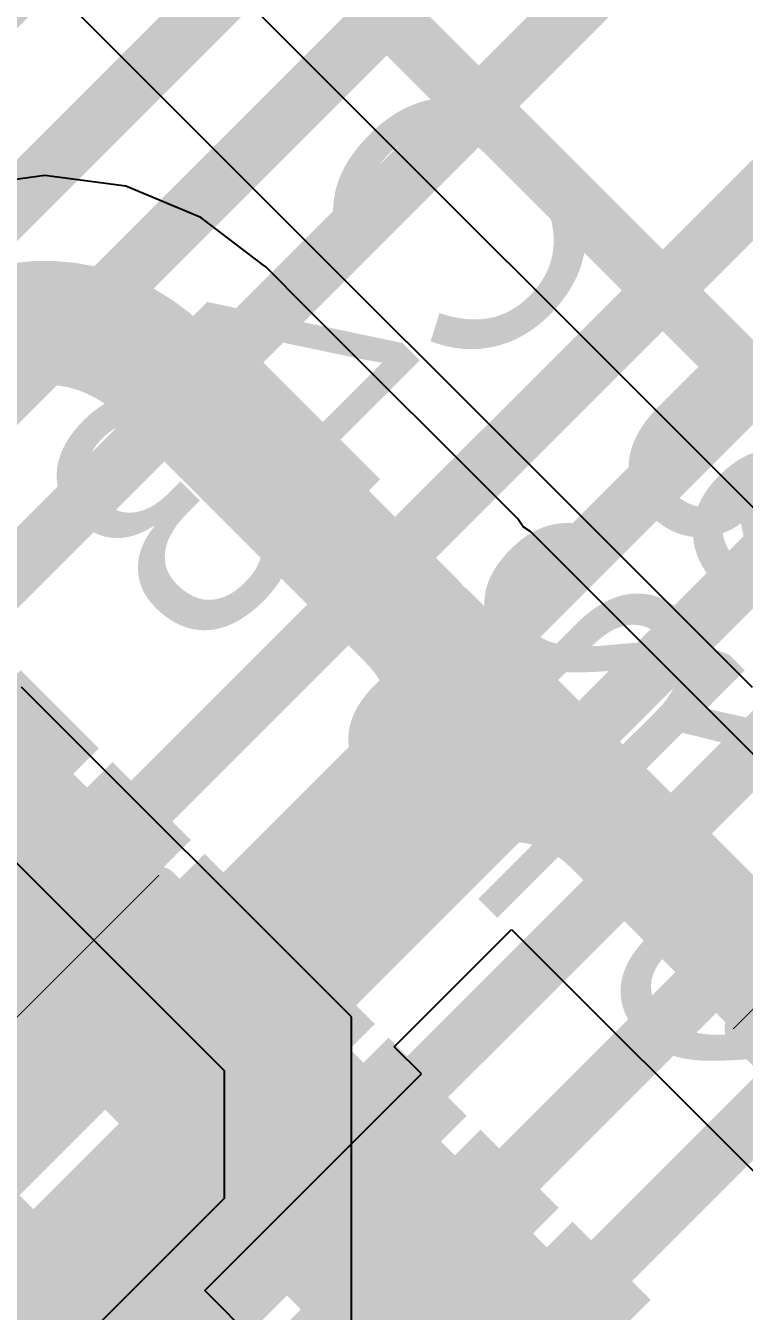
# Model space of a CAD drawing. Header units: inches. Extents: x 0 to 5359, y 0 to 5098.
# Drawn here: x 63.273 to 65.483, y 61.731 to 65.686 of the extents above; entities that cross this region are included whole.
import ezdxf

# ---------------------------------------------------------------- set-up
doc = ezdxf.new("R2010")
doc.units = ezdxf.units.IN
for name, color, linetype in [('Bottom Layer', 5, 'Continuous'), ('Bottom Overlay', 54, 'Continuous'), ('Bottom Paste', 16, 'Continuous'), ('Bottom Solder', 6, 'Continuous'), ('Layer 2', 76, 'Continuous'), ('Top Layer', 1, 'Continuous'), ('Top Overlay', 2, 'Continuous'), ('Top Paste', 8, 'Continuous'), ('Top Solder', 216, 'Continuous')]:
    doc.layers.add(name, color=color, linetype=linetype)
doc.styles.add('Arial', font='', dxfattribs={"height": 0.2})
doc.styles.get('Arial').set_extended_font_data('Arial')

# ---------------------------------------------------------------- blocks, each defined once
blk = doc.blocks.new('LQFP_128_EP_14_14__40')
at = {"layer": 'Top Layer'}
for points in [[(3.50004126, 6.849681499999999), (3.30004166, 6.849681499999999), (3.30004166, 8.3496785), (3.50004126, 8.3496785)], [(3.8998398, 6.849681499999999), (3.699840199999999, 6.849681499999999), (3.699840199999999, 8.3496785), (3.8998398, 8.3496785)], [(4.299887259999999, 6.849681499999999), (4.099887659999999, 6.849681499999999), (4.099887659999999, 8.3496785), (4.299887259999999, 8.3496785)], [(4.6999398, 6.849681499999999), (4.499940199999999, 6.849681499999999), (4.499940199999999, 8.3496785), (4.6999398, 8.3496785)], [(5.099989799999999, 6.849681499999999), (4.8999902, 6.849681499999999), (4.8999902, 8.3496785), (5.099989799999999, 8.3496785)], [(5.50003726, 6.849681499999999), (5.30003766, 6.849681499999999), (5.30003766, 8.3496785), (5.50003726, 8.3496785)], [(5.9000898, 6.849681499999999), (5.7000902, 6.849681499999999), (5.7000902, 8.3496785), (5.9000898, 8.3496785)]]:
    blk.add_hatch(color=1, dxfattribs=at).paths.add_polyline_path(points)
at = {"layer": 'Top Paste'}
for points in [[(3.50004126, 6.849681499999999), (3.30004166, 6.849681499999999), (3.30004166, 8.3496785), (3.50004126, 8.3496785)], [(3.8998398, 6.849681499999999), (3.699840199999999, 6.849681499999999), (3.699840199999999, 8.3496785), (3.8998398, 8.3496785)], [(4.299887259999999, 6.849681499999999), (4.099887659999999, 6.849681499999999), (4.099887659999999, 8.3496785), (4.299887259999999, 8.3496785)], [(4.6999398, 6.849681499999999), (4.499940199999999, 6.849681499999999), (4.499940199999999, 8.3496785), (4.6999398, 8.3496785)], [(5.099989799999999, 6.849681499999999), (4.8999902, 6.849681499999999), (4.8999902, 8.3496785), (5.099989799999999, 8.3496785)], [(5.50003726, 6.849681499999999), (5.30003766, 6.849681499999999), (5.30003766, 8.3496785), (5.50003726, 8.3496785)], [(5.9000898, 6.849681499999999), (5.7000902, 6.849681499999999), (5.7000902, 8.3496785), (5.9000898, 8.3496785)]]:
    blk.add_hatch(color=8, dxfattribs=at).paths.add_polyline_path(points)
at = {"layer": 'Top Solder'}
for points in [[(3.57004112, 6.77968164), (3.2300418, 6.77968164), (3.2300418, 8.419678359999999), (3.57004112, 8.419678359999999)], [(3.96983966, 6.77968164), (3.62984034, 6.77968164), (3.62984034, 8.419678359999999), (3.96983966, 8.419678359999999)], [(4.36988712, 6.77968164), (4.0298878, 6.77968164), (4.0298878, 8.419678359999999), (4.36988712, 8.419678359999999)], [(4.76993966, 6.77968164), (4.42994034, 6.77968164), (4.42994034, 8.419678359999999), (4.76993966, 8.419678359999999)], [(5.16998966, 6.77968164), (4.829990339999999, 6.77968164), (4.829990339999999, 8.419678359999999), (5.16998966, 8.419678359999999)], [(5.57003712, 6.77968164), (5.2300378, 6.77968164), (5.2300378, 8.419678359999999), (5.57003712, 8.419678359999999)], [(5.970089659999999, 6.77968164), (5.63009034, 6.77968164), (5.63009034, 8.419678359999999), (5.970089659999999, 8.419678359999999)]]:
    blk.add_hatch(color=216, dxfattribs=at).paths.add_polyline_path(points)
blk = doc.blocks.new('R___0402_147')
at = {"layer": 'Top Layer'}
for points in [[(-0.6985, -0.3175), (-0.6985, 0.3175), (-0.2412999999999999, 0.3175), (-0.2413, -0.3175)], [(0.2412999999999999, -0.3175), (0.2413, 0.3175), (0.6985, 0.3175), (0.6985, -0.3175)]]:
    blk.add_hatch(color=1, dxfattribs=at).paths.add_polyline_path(points)
at = {"layer": 'Top Paste'}
for points in [[(-0.6985, -0.3175), (-0.6985, 0.3175), (-0.2412999999999999, 0.3175), (-0.2413, -0.3175)], [(0.2412999999999999, -0.3175), (0.2413, 0.3175), (0.6985, 0.3175), (0.6985, -0.3175)]]:
    blk.add_hatch(color=8, dxfattribs=at).paths.add_polyline_path(points)
at = {"layer": 'Top Solder'}
for points in [[(-0.75350116, -0.37250116), (-0.75350116, 0.37250116), (-0.1862988399999999, 0.37250116), (-0.18629884, -0.37250116)], [(0.1862988399999999, -0.37250116), (0.18629884, 0.37250116), (0.75350116, 0.37250116), (0.75350116, -0.37250116)]]:
    blk.add_hatch(color=216, dxfattribs=at).paths.add_polyline_path(points)
at = {"layer": 'Top Overlay'}
for points in [[(-0.7874, -0.4064, 0.127, 0.127, 0), (-0.7874, 0.4064, 0.127, 0.127, 0)], [(0.7874, 0.4064, 0.127, 0.127, 0), (-0.7874, 0.4064, 0.127, 0.127, 0)], [(0.7874, -0.4064, 0.127, 0.127, 0), (0.7874, 0.4064, 0.127, 0.127, 0)], [(0.7874, -0.4064, 0.127, 0.127, 0), (-0.7874, -0.4064, 0.127, 0.127, 0)], [(0.8128, -0.4318, 0.0032258, 0.0032258, 0), (-0.8128, -0.4318, 0.0032258, 0.0032258, 0)]]:
    blk.add_lwpolyline(points, format="xyseb", dxfattribs=at)
for points in [[(-0.8191499999999999, 0.4064, 0.0635, 0.0635, 1), (-0.7556499999999999, 0.4064, 0.0635, 0.0635, 1)], [(-0.8191499999999999, 0.4064, 0.0635, 0.0635, 1), (-0.7556499999999999, 0.4064, 0.0635, 0.0635, 1)], [(0.7556499999999999, 0.4064, 0.0635, 0.0635, 1), (0.8191499999999999, 0.4064, 0.0635, 0.0635, 1)], [(0.7556499999999999, 0.4064, 0.0635, 0.0635, 1), (0.8191499999999999, 0.4064, 0.0635, 0.0635, 1)], [(-0.8191499999999999, -0.4064, 0.0635, 0.0635, 1), (-0.7556499999999999, -0.4064, 0.0635, 0.0635, 1)], [(-0.8191499999999999, -0.4064, 0.0635, 0.0635, 1), (-0.7556499999999999, -0.4064, 0.0635, 0.0635, 1)], [(0.7556499999999999, -0.4064, 0.0635, 0.0635, 1), (0.8191499999999999, -0.4064, 0.0635, 0.0635, 1)], [(0.7556499999999999, -0.4064, 0.0635, 0.0635, 1), (0.8191499999999999, -0.4064, 0.0635, 0.0635, 1)], [(-0.81360518, -0.4318, 0.0016129, 0.0016129, 1), (-0.8119948199999999, -0.4318, 0.0016129, 0.0016129, 1)], [(0.8119948199999999, -0.4318, 0.0016129, 0.0016129, 1), (0.81360518, -0.4318, 0.0016129, 0.0016129, 1)]]:
    blk.add_lwpolyline(points, format="xyseb", close=True, dxfattribs=at)
blk = doc.blocks.new('R___0402_B_153')
at = {"layer": 'Bottom Layer'}
for points in [[(-0.2412999999999999, 0.3174999999999999), (-0.2413000000000001, -0.3175), (-0.6985, -0.3174999999999999), (-0.6985, 0.3175)], [(0.6985, 0.3174999999999999), (0.6985, -0.3175), (0.2412999999999999, -0.3174999999999999), (0.2413000000000001, 0.3175)]]:
    blk.add_hatch(color=5, dxfattribs=at).paths.add_polyline_path(points)
at = {"layer": 'Bottom Paste'}
for points in [[(-0.2412999999999999, 0.3174999999999999), (-0.2413000000000001, -0.3175), (-0.6985, -0.3174999999999999), (-0.6985, 0.3175)], [(0.6985, 0.3174999999999999), (0.6985, -0.3175), (0.2412999999999999, -0.3174999999999999), (0.2413000000000001, 0.3175)]]:
    blk.add_hatch(color=16, dxfattribs=at).paths.add_polyline_path(points)
at = {"layer": 'Bottom Solder'}
for points in [[(-0.1862988399999999, 0.3725011599999999), (-0.18629884, -0.3725011600000001), (-0.75350116, -0.3725011599999999), (-0.75350116, 0.3725011600000001)], [(0.75350116, 0.3725011599999999), (0.75350116, -0.3725011600000001), (0.1862988399999999, -0.3725011599999999), (0.18629884, 0.3725011600000001)]]:
    blk.add_hatch(color=6, dxfattribs=at).paths.add_polyline_path(points)
at = {"layer": 'Bottom Overlay'}
for points in [[(-0.7874, 0.4064, 0.127, 0.127, 0), (0.7874, 0.4064, 0.127, 0.127, 0)], [(-0.7874, 0.4064, 0.127, 0.127, 0), (-0.7874, -0.4064, 0.127, 0.127, 0)], [(0.7874, 0.4064, 0.127, 0.127, 0), (0.7874, -0.4064, 0.127, 0.127, 0)], [(-0.8128, 0.4318, 0.0032258, 0.0032258, 0), (0.8128, 0.4318, 0.0032258, 0.0032258, 0)], [(-0.7874, -0.4064, 0.127, 0.127, 0), (0.7874, -0.4064, 0.127, 0.127, 0)]]:
    blk.add_lwpolyline(points, format="xyseb", dxfattribs=at)
for points in [[(-0.8191499999999999, 0.4064, 0.0635, 0.0635, 1), (-0.7556499999999999, 0.4064, 0.0635, 0.0635, 1)], [(-0.8191499999999999, 0.4064, 0.0635, 0.0635, 1), (-0.7556499999999999, 0.4064, 0.0635, 0.0635, 1)], [(0.7556499999999999, 0.4064, 0.0635, 0.0635, 1), (0.8191499999999999, 0.4064, 0.0635, 0.0635, 1)], [(0.7556499999999999, 0.4064, 0.0635, 0.0635, 1), (0.8191499999999999, 0.4064, 0.0635, 0.0635, 1)], [(-0.81360518, 0.4318, 0.0016129, 0.0016129, 1), (-0.8119948199999999, 0.4318, 0.0016129, 0.0016129, 1)], [(0.8119948199999999, 0.4318, 0.0016129, 0.0016129, 1), (0.81360518, 0.4318, 0.0016129, 0.0016129, 1)], [(-0.8191499999999999, -0.4064, 0.0635, 0.0635, 1), (-0.7556499999999999, -0.4064, 0.0635, 0.0635, 1)], [(-0.8191499999999999, -0.4064, 0.0635, 0.0635, 1), (-0.7556499999999999, -0.4064, 0.0635, 0.0635, 1)], [(0.7556499999999999, -0.4064, 0.0635, 0.0635, 1), (0.8191499999999999, -0.4064, 0.0635, 0.0635, 1)], [(0.7556499999999999, -0.4064, 0.0635, 0.0635, 1), (0.8191499999999999, -0.4064, 0.0635, 0.0635, 1)]]:
    blk.add_lwpolyline(points, format="xyseb", close=True, dxfattribs=at)
blk = doc.blocks.new('C___0402_B_322')
at = {"layer": 'Bottom Layer'}
for points in [[(-0.2412999999999999, 0.3174999999999999), (-0.2413000000000001, -0.3175), (-0.6985, -0.3174999999999999), (-0.6985, 0.3175)], [(0.6985, 0.3174999999999999), (0.6985, -0.3175), (0.2412999999999999, -0.3174999999999999), (0.2413000000000001, 0.3175)]]:
    blk.add_hatch(color=5, dxfattribs=at).paths.add_polyline_path(points)
at = {"layer": 'Bottom Paste'}
for points in [[(-0.2412999999999999, 0.3174999999999999), (-0.2413000000000001, -0.3175), (-0.6985, -0.3174999999999999), (-0.6985, 0.3175)], [(0.6985, 0.3174999999999999), (0.6985, -0.3175), (0.2412999999999999, -0.3174999999999999), (0.2413000000000001, 0.3175)]]:
    blk.add_hatch(color=16, dxfattribs=at).paths.add_polyline_path(points)
at = {"layer": 'Bottom Solder'}
for points in [[(-0.1813001199999999, 0.3774998799999999), (-0.1813001200000001, -0.3774998800000001), (-0.7584998799999999, -0.3774998799999999), (-0.7584998799999999, 0.3774998800000001)], [(0.7584998799999999, 0.3774998799999999), (0.7584998799999999, -0.3774998800000001), (0.1813001199999999, -0.3774998799999999), (0.1813001200000001, 0.3774998800000001)]]:
    blk.add_hatch(color=6, dxfattribs=at).paths.add_polyline_path(points)
at = {"layer": 'Bottom Overlay'}
for points in [[(-0.7874, 0.4064, 0.127, 0.127, 0), (-0.2794, 0.4064, 0.127, 0.127, 0)], [(-0.7874, 0.4064, 0.127, 0.127, 0), (-0.7874, -0.4064, 0.127, 0.127, 0)], [(0.2794, 0.4064, 0.127, 0.127, 0), (0.7874, 0.4064, 0.127, 0.127, 0)], [(0.7874, 0.4064, 0.127, 0.127, 0), (0.7874, -0.4064, 0.127, 0.127, 0)], [(-0.7874, -0.4064, 0.127, 0.127, 0), (-0.2794, -0.4064, 0.127, 0.127, 0)], [(0.2794, -0.4064, 0.127, 0.127, 0), (0.7874, -0.4064, 0.127, 0.127, 0)]]:
    blk.add_lwpolyline(points, format="xyseb", dxfattribs=at)
for points in [[(-0.8191499999999999, 0.4064, 0.0635, 0.0635, 1), (-0.7556499999999999, 0.4064, 0.0635, 0.0635, 1)], [(-0.8191499999999999, 0.4064, 0.0635, 0.0635, 1), (-0.7556499999999999, 0.4064, 0.0635, 0.0635, 1)], [(-0.31115, 0.4064, 0.0635, 0.0635, 1), (-0.24765, 0.4064, 0.0635, 0.0635, 1)], [(0.24765, 0.4064, 0.0635, 0.0635, 1), (0.31115, 0.4064, 0.0635, 0.0635, 1)], [(0.7556499999999999, 0.4064, 0.0635, 0.0635, 1), (0.8191499999999999, 0.4064, 0.0635, 0.0635, 1)], [(0.7556499999999999, 0.4064, 0.0635, 0.0635, 1), (0.8191499999999999, 0.4064, 0.0635, 0.0635, 1)], [(-0.8191499999999999, -0.4064, 0.0635, 0.0635, 1), (-0.7556499999999999, -0.4064, 0.0635, 0.0635, 1)], [(-0.8191499999999999, -0.4064, 0.0635, 0.0635, 1), (-0.7556499999999999, -0.4064, 0.0635, 0.0635, 1)], [(-0.31115, -0.4064, 0.0635, 0.0635, 1), (-0.24765, -0.4064, 0.0635, 0.0635, 1)], [(0.24765, -0.4064, 0.0635, 0.0635, 1), (0.31115, -0.4064, 0.0635, 0.0635, 1)], [(0.7556499999999999, -0.4064, 0.0635, 0.0635, 1), (0.8191499999999999, -0.4064, 0.0635, 0.0635, 1)], [(0.7556499999999999, -0.4064, 0.0635, 0.0635, 1), (0.8191499999999999, -0.4064, 0.0635, 0.0635, 1)]]:
    blk.add_lwpolyline(points, format="xyseb", close=True, dxfattribs=at)
blk = doc.blocks.new('C___0402_B_333')
at = {"layer": 'Bottom Layer'}
for points in [[(-0.2413, 0.3175), (-0.2412999999999999, -0.3175), (-0.6985, -0.3175), (-0.6985, 0.3175)], [(0.6985, 0.3175), (0.6985, -0.3175), (0.2413, -0.3175), (0.2412999999999999, 0.3175)]]:
    blk.add_hatch(color=5, dxfattribs=at).paths.add_polyline_path(points)
at = {"layer": 'Bottom Paste'}
for points in [[(-0.2413, 0.3175), (-0.2412999999999999, -0.3175), (-0.6985, -0.3175), (-0.6985, 0.3175)], [(0.6985, 0.3175), (0.6985, -0.3175), (0.2413, -0.3175), (0.2412999999999999, 0.3175)]]:
    blk.add_hatch(color=16, dxfattribs=at).paths.add_polyline_path(points)
at = {"layer": 'Bottom Solder'}
for points in [[(-0.18130012, 0.37749988), (-0.18130012, -0.37749988), (-0.7584998799999999, -0.37749988), (-0.7584998799999999, 0.37749988)], [(0.7584998799999999, 0.37749988), (0.7584998799999999, -0.37749988), (0.18130012, -0.37749988), (0.18130012, 0.37749988)]]:
    blk.add_hatch(color=6, dxfattribs=at).paths.add_polyline_path(points)
at = {"layer": 'Bottom Overlay'}
for points in [[(-0.2794, 0.4064, 0.127, 0.127, 0), (-0.7874, 0.4064, 0.127, 0.127, 0)], [(-0.7874, -0.4064, 0.127, 0.127, 0), (-0.7874, 0.4064, 0.127, 0.127, 0)], [(0.7874, 0.4064, 0.127, 0.127, 0), (0.2794, 0.4064, 0.127, 0.127, 0)], [(0.7874, -0.4064, 0.127, 0.127, 0), (0.7874, 0.4064, 0.127, 0.127, 0)], [(-0.2794, -0.4064, 0.127, 0.127, 0), (-0.7874, -0.4064, 0.127, 0.127, 0)], [(0.7874, -0.4064, 0.127, 0.127, 0), (0.2794, -0.4064, 0.127, 0.127, 0)]]:
    blk.add_lwpolyline(points, format="xyseb", dxfattribs=at)
for points in [[(-0.8191499999999999, 0.4064, 0.0635, 0.0635, 1), (-0.7556499999999999, 0.4064, 0.0635, 0.0635, 1)], [(-0.8191499999999999, 0.4064, 0.0635, 0.0635, 1), (-0.7556499999999999, 0.4064, 0.0635, 0.0635, 1)], [(-0.31115, 0.4064, 0.0635, 0.0635, 1), (-0.24765, 0.4064, 0.0635, 0.0635, 1)], [(0.24765, 0.4064, 0.0635, 0.0635, 1), (0.31115, 0.4064, 0.0635, 0.0635, 1)], [(0.7556499999999999, 0.4064, 0.0635, 0.0635, 1), (0.8191499999999999, 0.4064, 0.0635, 0.0635, 1)], [(0.7556499999999999, 0.4064, 0.0635, 0.0635, 1), (0.8191499999999999, 0.4064, 0.0635, 0.0635, 1)], [(-0.8191499999999999, -0.4064, 0.0635, 0.0635, 1), (-0.7556499999999999, -0.4064, 0.0635, 0.0635, 1)], [(-0.8191499999999999, -0.4064, 0.0635, 0.0635, 1), (-0.7556499999999999, -0.4064, 0.0635, 0.0635, 1)], [(-0.31115, -0.4064, 0.0635, 0.0635, 1), (-0.24765, -0.4064, 0.0635, 0.0635, 1)], [(0.24765, -0.4064, 0.0635, 0.0635, 1), (0.31115, -0.4064, 0.0635, 0.0635, 1)], [(0.7556499999999999, -0.4064, 0.0635, 0.0635, 1), (0.8191499999999999, -0.4064, 0.0635, 0.0635, 1)], [(0.7556499999999999, -0.4064, 0.0635, 0.0635, 1), (0.8191499999999999, -0.4064, 0.0635, 0.0635, 1)]]:
    blk.add_lwpolyline(points, format="xyseb", close=True, dxfattribs=at)

msp = doc.modelspace()

# ---------------------------------------------------------------- linework, layer by layer
at = {"layer": 'Bottom Layer'}
for p, q in [((63.33184184, 65.22500543999999), (63.08324696, 65.19227753999999)), ((63.58043671999999, 65.19227753999999), (63.33184184, 65.22500543999999)), ((63.8120898, 65.09632395999999), (63.58043671999999, 65.19227753999999)), ((64.005206, 64.9481429), (63.8120898, 65.09632395999999)), ((64.01136042, 64.9440281), (64.005206, 64.9481429)), ((64.0113655, 64.94403318), (64.01136042, 64.9440281)), ((64.01210209999999, 64.9432915), (64.0113655, 64.94403318)), ((64.13708534, 64.81830318), (64.01210209999999, 64.9432915)), ((64.78695958, 64.1684264), (64.13708534, 64.81830318)), ((64.80296919999999, 64.14446403999999), (64.78695958, 64.1684264)), ((64.82695441999999, 64.12843917999999), (64.80296919999999, 64.14446403999999)), ((68.28047812, 60.67491293999999), (64.82695441999999, 64.12843917999999)), ((64.40680031999999, 62.54462471999999), (64.76785116, 62.9056781)), ((64.76785116, 62.9056781), (67.65312098, 60.02040827999999)), ((64.4904476, 62.46097744), (64.40680031999999, 62.54462471999999)), ((63.82366711999999, 61.79419696), (64.4904476, 62.46097744)), ((64.5384536, 61.07941302), (63.82366711999999, 61.79419696))]:
    msp.add_line(p, q, dxfattribs=at)
for points in [[(62.97263758, 64.62341405999999, 0.3809999999999999, 0.3809999999999999, -0.4143347771869046), (63.69089877999999, 64.62356392, 0.3809999999999999, 0.3809999999999999, 0)], [(63.69089624, 64.62356138, 0.3809999999999999, 0.3809999999999999, 0), (63.69163284, 64.62282478, 0.3809999999999999, 0.3809999999999999, 0)], [(63.69163284, 64.62282478, 0.3809999999999999, 0.3809999999999999, 0), (64.46649286, 63.84796221999999, 0.3809999999999999, 0.3809999999999999, 0)], [(64.4575038, 63.8569589, 0.3809999999999999, 0.3809999999999999, -0.4143346741175166), (64.45763334, 63.23639117999999, 0.3809999999999999, 0.3809999999999999, 0)], [(64.5064877, 63.80797245999999, 0.3809999999999999, 0.3809999999999999, 0), (68.2130335, 60.10142665999999, 0.3809999999999999, 0.3809999999999999, 0)], [(64.45763334, 63.23639117999999, 0.3809999999999999, 0.3809999999999999, -0.4143346741175167), (65.07820106, 63.23626164, 0.3809999999999999, 0.3809999999999999, 0)], [(63.74508714, 62.52384497999999, 0.3809999999999999, 0.3809999999999999, 0), (64.45763334, 63.23639117999999, 0.3809999999999999, 0.3809999999999999, 0)], [(63.74508714, 62.52383989999999, 0.3809999999999999, 0.3809999999999999, 0), (63.74508714, 62.52384497999999, 0.3809999999999999, 0.3809999999999999, 0)]]:
    msp.add_lwpolyline(points, format="xyseb", dxfattribs=at)
for points in [[(63.59564623999999, 64.62356138, 0.1905, 0.1905, 1), (63.78614624, 64.62356138, 0.1905, 0.1905, 1)], [(63.59564878, 64.62356392, 0.1905, 0.1905, 1), (63.78614878, 64.62356392, 0.1905, 0.1905, 1)], [(63.59638284, 64.62282478, 0.1905, 0.1905, 1), (63.78688283999999, 64.62282478, 0.1905, 0.1905, 1)], [(63.59638284, 64.62282478, 0.1905, 0.1905, 1), (63.78688283999999, 64.62282478, 0.1905, 0.1905, 1)], [(64.36225379999999, 63.8569589, 0.1905, 0.1905, 1), (64.55275379999999, 63.8569589, 0.1905, 0.1905, 1)], [(64.37124286, 63.84796221999999, 0.1905, 0.1905, 1), (64.56174286, 63.84796221999999, 0.1905, 0.1905, 1)], [(64.4112377, 63.80797245999999, 0.1905, 0.1905, 1), (64.60173769999999, 63.80797245999999, 0.1905, 0.1905, 1)], [(64.36238334, 63.23639117999999, 0.1905, 0.1905, 1), (64.55288334, 63.23639117999999, 0.1905, 0.1905, 1)], [(64.36238334, 63.23639117999999, 0.1905, 0.1905, 1), (64.55288334, 63.23639117999999, 0.1905, 0.1905, 1)], [(64.36238334, 63.23639117999999, 0.1905, 0.1905, 1), (64.55288334, 63.23639117999999, 0.1905, 0.1905, 1)], [(64.98295105999999, 63.23626164, 0.1905, 0.1905, 1), (65.17345106, 63.23626164, 0.1905, 0.1905, 1)], [(63.64983714, 62.52384497999999, 0.1905, 0.1905, 1), (63.84033714, 62.52384497999999, 0.1905, 0.1905, 1)], [(63.64983714, 62.52384497999999, 0.1905, 0.1905, 1), (63.84033714, 62.52384497999999, 0.1905, 0.1905, 1)], [(63.64983714, 62.52383989999999, 0.1905, 0.1905, 1), (63.84033714, 62.52383989999999, 0.1905, 0.1905, 1)]]:
    msp.add_lwpolyline(points, format="xyseb", close=True, dxfattribs=at)
at = {"layer": 'Layer 2'}
for p, q in [((67.3499669, 62.36453364), (61.55327287999999, 68.16122766)), ((63.26463597999999, 65.89436147999999), (65.50818242, 63.65082266)), ((60.77053378, 65.58371948), (63.88305739999999, 62.47119585999999)), ((64.27473047999999, 62.63637206), (63.26024686, 63.65082266)), ((64.27473047999999, 61.65160643999999), (64.27473047999999, 62.63637206)), ((63.88305739999999, 62.47119585999999), (63.88305739999999, 62.07776763999999)), ((63.88305739999999, 62.07776763999999), (62.49961845999999, 60.69432869999999))]:
    msp.add_line(p, q, dxfattribs=at)
msp.add_lwpolyline([(60.72446833999999, 69.37955897999998, 0.1778, 0.1778, 0), (67.95325246, 62.15077486, 0.1778, 0.1778, 0)], format="xyseb", dxfattribs=at)
at = {"layer": 'Top Layer'}
for points in [[(61.9492284, 63.85215067999999, 0.1778, 0.1778, 0), (67.72124378, 69.62416606, 0.1778, 0.1778, 0)], [(62.23228599999999, 63.56909308, 0.1778, 0.1778, 0), (67.78735744, 69.12416452, 0.1778, 0.1778, 0)], [(62.51498291999999, 63.28639616, 0.1778, 0.1778, 0), (67.85275227999999, 68.62416552, 0.1778, 0.1778, 0)], [(63.08073998, 62.7206391, 0.1778, 0.1778, 0), (68.50993155999998, 68.14983068, 0.1778, 0.1778, 0)], [(63.36361723999999, 62.43776183999999, 0.1778, 0.1778, 0), (68.59596644, 67.67011104, 0.1778, 0.1778, 0)], [(63.64649703999999, 62.15488204, 0.1778, 0.1778, 0), (68.69249152, 67.20087652, 0.1778, 0.1778, 0)], [(63.92937429999999, 61.87200478, 0.1778, 0.1778, 0), (68.62430267999999, 66.56693316, 0.1778, 0.1778, 0)], [(64.21225156, 61.58912751999999, 0.1778, 0.1778, 0), (68.58692404, 65.96379999999999, 0.1778, 0.1778, 0)], [(64.49513136, 61.30624772, 0.1778, 0.1778, 0), (65.83491024, 62.64602659999999, 0.1778, 0.1778, 0)]]:
    msp.add_lwpolyline(points, format="xyseb", dxfattribs=at)
for points in [[(63.31916723999999, 62.43776183999999, 0.08889999999999999, 0.08889999999999999, 1), (63.40806724, 62.43776183999999, 0.08889999999999999, 0.08889999999999999, 1)], [(63.60204704, 62.15488204, 0.08889999999999999, 0.08889999999999999, 1), (63.69094703999999, 62.15488204, 0.08889999999999999, 0.08889999999999999, 1)], [(63.88492429999999, 61.87200478, 0.08889999999999999, 0.08889999999999999, 1), (63.97382429999999, 61.87200478, 0.08889999999999999, 0.08889999999999999, 1)]]:
    msp.add_lwpolyline(points, format="xyseb", close=True, dxfattribs=at)

# ---------------------------------------------------------------- block references
for name, p, rotation in [('LQFP_128_EP_14_14__40', (55.02006268, 60.03374581999999), 315), ('C___0402_B_322', (62.6999635, 62.89994531999999), 45), ('R___0402_147', (66.33036263999999, 62.86959485999999), 225), ('R___0402_B_153', (63.41281704, 62.1915698), 45), ('C___0402_B_333', (64.12536324, 61.47454558), 225)]:
    msp.add_blockref(name, p, dxfattribs=dict(rotation=rotation))

# ---------------------------------------------------------------- texts
at = {"layer": 'Bottom Overlay', "style": 'Arial', "text_generation_flag": 2}
for s, p in [('C27', (63.9398899, 66.37166049999999)), ('C43', (65.16793164, 65.09515302)), ('R22', (66.06658364, 64.28373478)), ('C32', (66.90417404, 63.50722629999999))]:
    msp.add_text(s, height=0.7619999999999999, rotation=45, dxfattribs=at).set_placement(p)
at = {"layer": 'Top Overlay', "style": 'Arial'}
msp.add_text('R28', height=0.7619999999999999, rotation=45, dxfattribs=at).set_placement((65.19827701999999, 63.00004672))

doc.saveas('drawing.dxf')
